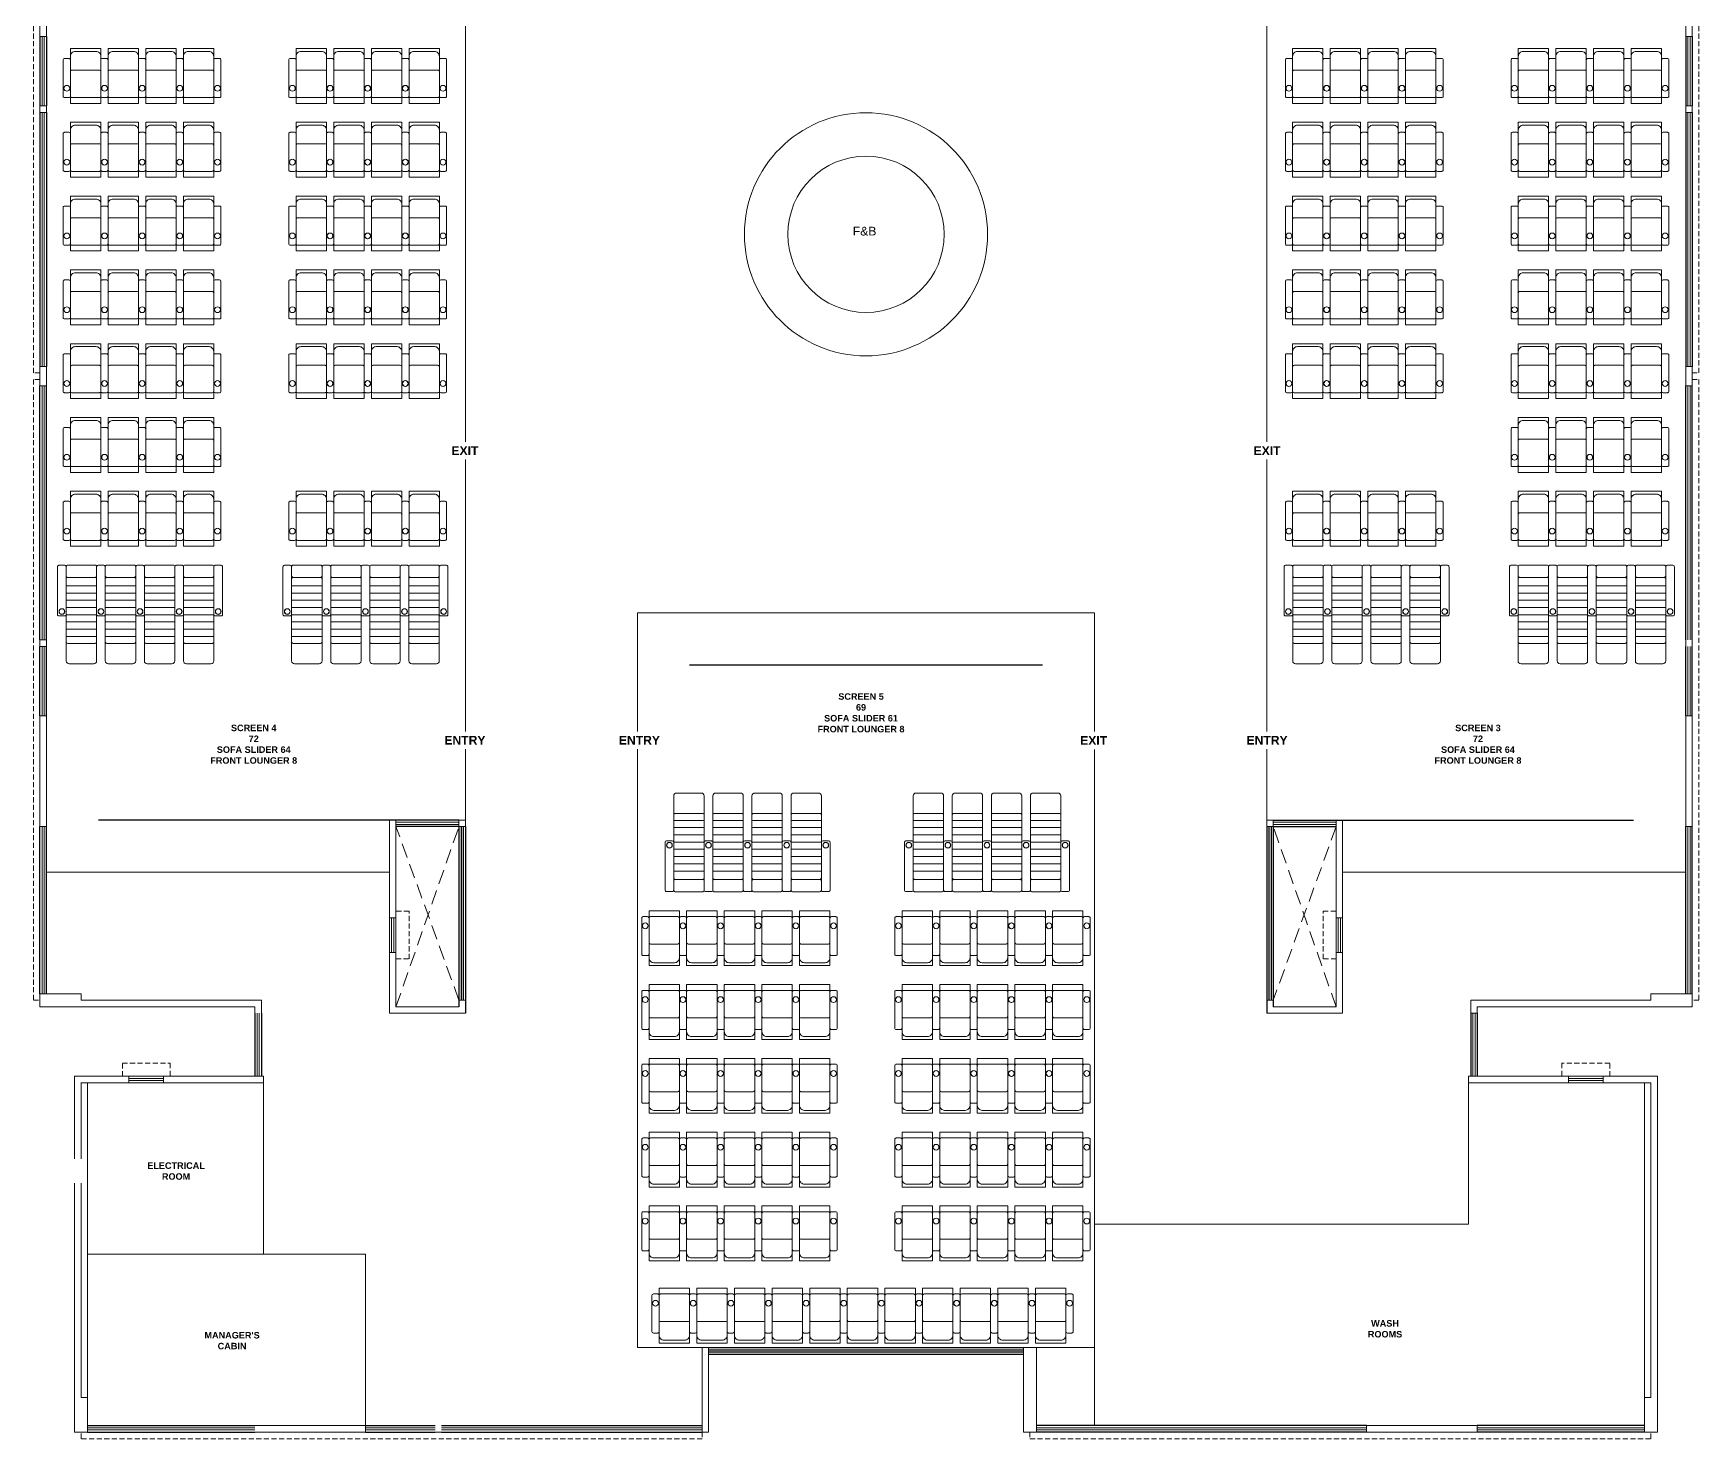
# Model space of a CAD drawing. Header units: inches. Extents: x 1807 to 67852, y 1160 to 20242.
# Drawn here: x 42211 to 43361, y 8234 to 9205 of the extents above; entities that cross this region are included whole.
import ezdxf
from ezdxf.lldxf.tags import DXFTag

# ---------------------------------------------------------------- set-up
doc = ezdxf.new("R2010")
doc.units = ezdxf.units.IN
doc.header["$MEASUREMENT"] = 0
doc.linetypes.add('DASHED', pattern=[0.75, 0.5, -0.25])
for name, color, linetype, lineweight in [('02WINDOW & DOTTED', 8, 'Continuous', 20), ('AP_TEXT', 7, 'Continuous', 13), ('CHAIRS', 34, 'Continuous', 20), ('elev1', 250, 'Continuous', 15), ('PROJ.', 8, 'DASHED', 20), ('RAILING', 8, 'Continuous', 25), ('Railing 01', 8, 'Continuous', 18), ('text', 7, 'Continuous', 15), ('wall', 7, 'Continuous', 20), ('WALLS', 7, 'Continuous', 20), ('WINDOW', 8, 'Continuous', 15)]:
    doc.layers.add(name, color=color, linetype=linetype, lineweight=lineweight)
doc.layers.add('GF', color=36, linetype='Continuous')
doc.styles.add('Krupalu 1', font='arial.ttf')
doc.styles.add('title block', font='')
doc.styles.get('title block').set_extended_font_data('Gulim')
tags = doc.linetypes.add('HIDDEN', pattern=[0.375, 0.25, -0.125]).pattern_tags.tags
tags[6:7] = [DXFTag(74, 4), DXFTag(75, 0), DXFTag(340, '0'), DXFTag(46, 1.0), DXFTag(50, 0.0), DXFTag(44, 0.0), DXFTag(45, 0.0)]
tags[4:5] = [DXFTag(74, 4), DXFTag(75, 0), DXFTag(340, '0'), DXFTag(46, 1.0), DXFTag(50, 0.0), DXFTag(44, 0.0), DXFTag(45, 0.0)]

# ---------------------------------------------------------------- blocks, each defined once
blk = doc.blocks.new('Recliner chair-01')
at = {"layer": 'CHAIRS', "lineweight": -2}
for points in [[(-10.5, 1), (-10.5, 26, 0.414214), (-11.5, 27), (-14.5, 27, 0.414214), (-15.5, 26), (-15.5, 1, 0.414214), (-14.5, 0), (-11.5, 0, 0.414214)], [(-7.1, 31.9), (7.1, 31.9, -0.414214), (10.5, 28.5), (10.5, 1, -0.414214), (9.5, 0), (-9.5, 0, -0.414214), (-10.5, 1), (-10.5, 28.5, -0.414214)], [(10.5, 1), (10.5, 26, -0.414214), (11.5, 27), (14.5, 27, -0.414214), (15.5, 26), (15.5, 1, -0.414214), (14.5, 0), (11.5, 0, -0.414214)], [(10.5, 1), (10.5, 18, 0.414214), (9.5, 19), (-9.5, 19, 0.414214), (-10.5, 18), (-10.5, 1, 0.414214), (-9.5, 0), (9.5, 0, 0.414214)]]:
    blk.add_lwpolyline(points, format="xyb", close=True, dxfattribs=at)
at = {"layer": 'CHAIRS', "linetype": 'HIDDEN', "lineweight": -2}
blk.add_lwpolyline([(-10.5, 33.9), (10.5, 33.9), (10.5, -4), (-10.5, -4)], close=True, dxfattribs=at)
at = {"layer": 'CHAIRS', "lineweight": -2}
for centre in [(-13, 6.4), (13.1, 6.4)]:
    blk.add_circle(centre, 2, dxfattribs=at)
blk = doc.blocks.new('*U363')
at = {"layer": 'CHAIRS'}
blk.add_blockref('Recliner chair-01', (0, -14.9), dxfattribs=at)
blk = doc.blocks.new('*U362')
at = {"layer": 'GF', "color": 0, "linetype": 'ByBlock', "lineweight": -2}
for p in [(0, 0), (26, 0), (52, 0), (78, 0)]:
    blk.add_blockref('*U363', p, dxfattribs=at)
at = {"layer": 'GF', "color": 0, "linetype": 'ByBlock', "lineweight": -2, "transparency": 16777216}
for p in [(0, -51), (26, -51), (52, -51), (78, -51), (0, -102), (26, -102), (52, -102), (78, -102), (0, -153), (26, -153), (52, -153), (78, -153), (0, -204), (26, -204), (52, -204), (78, -204), (0, -255), (26, -255), (52, -255), (78, -255), (0, -306), (26, -306), (52, -306), (78, -306)]:
    blk.add_blockref('*U363', p, dxfattribs=at)
blk = doc.blocks.new("Lounger - 21''")
at = {"layer": 'CHAIRS', "color": 250}
for p, q in [((-10.5, -14.3), (10.5, -14.3)), ((-10.5, -19.3), (10.5, -19.3)), ((-10.5, -24.3), (10.5, -24.3)), ((-10.5, -29.3), (10.5, -29.3)), ((-10.5, -34.3), (10.5, -34.3)), ((-10.5, -39.3), (10.5, -39.3)), ((-10.5, -44.3), (10.5, -44.3)), ((-10.5, -49.3), (10.5, -49.3))]:
    blk.add_line(p, q, dxfattribs=at)
at = {"layer": 'CHAIRS'}
for points in [[(-9.5, -8.5), (9.5, -8.5, 0.414214), (10.5, -7.5), (10.5, -1, 0.414214), (9.5, 0), (-9.5, 0, 0.414214), (-10.5, -1), (-10.5, -7.5, 0.414214)], [(-16.5, -1.1), (-16.5, -34.1, 0.414214), (-15.5, -35.1), (-11.5, -35.1, 0.414214), (-10.5, -34.1), (-10.5, -1.1, 0.414214), (-11.5, -0.1), (-15.5, -0.1, 0.414214)], [(-9.5, -8.5), (9.5, -8.5, -0.414214), (10.5, -9.5), (10.5, -66.2, -0.414214), (8.5, -68.2), (-8.5, -68.2, -0.414214), (-10.5, -66.2), (-10.5, -9.5, -0.414214)], [(16.5, -1.1), (16.5, -34.1, -0.414214), (15.5, -35.1), (11.5, -35.1, -0.414214), (10.5, -34.1), (10.5, -1.1, -0.414214), (11.5, -0.1), (15.5, -0.1, -0.414214)]]:
    blk.add_lwpolyline(points, format="xyb", close=True, dxfattribs=at)
blk.add_lwpolyline([(-10.5, -43.7), (-10.5, -53.1, 0.414214), (-9.5, -54.1), (9.5, -54.1, 0.414214), (10.5, -53.1), (10.5, -43.7)], format="xyb", dxfattribs=at)
for centre, radius in [((-13.5, -32.1), 1.99), ((-13.5, -32.1), 1.89), ((13.5, -32.1), 1.99), ((13.5, -32.1), 1.89)]:
    blk.add_circle(centre, radius, dxfattribs=at)
blk = doc.blocks.new('*U365')
at = {"layer": 'CHAIRS'}
blk.add_blockref("Lounger - 21''", (0, 34.1, -172020), dxfattribs=at)
blk = doc.blocks.new('*U364')
at = {"layer": 'elev1', "color": 0, "linetype": 'ByBlock', "lineweight": -2}
for p in [(0, 0), (27, 0), (54, 0), (81, 0)]:
    blk.add_blockref('*U365', p, dxfattribs=at)
blk = doc.blocks.new('*U367')
at = {"layer": 'CHAIRS'}
blk.add_blockref("Lounger - 21''", (0, 34.1, -172020), dxfattribs=at)
blk = doc.blocks.new('*U366')
at = {"layer": 'elev1', "color": 0, "linetype": 'ByBlock', "lineweight": -2}
for p in [(0, 0), (27, 0), (54, 0), (81, 0)]:
    blk.add_blockref('*U367', p, dxfattribs=at)
blk = doc.blocks.new('*U374')
at = {"layer": 'CHAIRS'}
blk.add_blockref('Recliner chair-01', (0, -14.9), dxfattribs=at)
blk = doc.blocks.new('*U373')
at = {"layer": 'GF', "color": 0, "linetype": 'ByBlock', "lineweight": -2}
for p in [(0, 0), (26, 0), (52, 0), (78, 0)]:
    blk.add_blockref('*U374', p, dxfattribs=at)
at = {"layer": 'GF', "color": 0, "linetype": 'ByBlock', "lineweight": -2, "transparency": 16777216}
for p in [(0, -51), (26, -51), (52, -51), (78, -51), (0, -102), (26, -102), (52, -102), (78, -102), (0, -153), (26, -153), (52, -153), (78, -153), (0, -204), (26, -204), (52, -204), (78, -204), (0, -255), (26, -255), (52, -255), (78, -255), (0, -306), (26, -306), (52, -306), (78, -306)]:
    blk.add_blockref('*U374', p, dxfattribs=at)
blk = doc.blocks.new('*U378')
at = {"layer": 'CHAIRS'}
blk.add_blockref("Lounger - 21''", (0, 34.1, -172020), dxfattribs=at)
blk = doc.blocks.new('*U377')
at = {"layer": 'elev1', "color": 0, "linetype": 'ByBlock', "lineweight": -2}
for p in [(0, 0), (27, 0), (54, 0), (81, 0)]:
    blk.add_blockref('*U378', p, dxfattribs=at)
blk = doc.blocks.new('*U376')
at = {"layer": 'CHAIRS'}
blk.add_blockref('Recliner chair-01', (0, -14.9), dxfattribs=at)
blk = doc.blocks.new('*U375')
at = {"layer": 'GF', "color": 0, "linetype": 'ByBlock', "lineweight": -2}
for p in [(0, 0), (26, 0), (52, 0), (78, 0)]:
    blk.add_blockref('*U376', p, dxfattribs=at)
at = {"layer": 'GF', "color": 0, "linetype": 'ByBlock', "lineweight": -2, "transparency": 16777216}
for p in [(0, -51), (26, -51), (52, -51), (78, -51), (0, -102), (26, -102), (52, -102), (78, -102), (0, -153), (26, -153), (52, -153), (78, -153), (0, -204), (26, -204), (52, -204), (78, -204)]:
    blk.add_blockref('*U376', p, dxfattribs=at)
blk = doc.blocks.new('*U370')
at = {"layer": 'CHAIRS'}
blk.add_blockref("Lounger - 21''", (0, 34.1, -172020), dxfattribs=at)
blk = doc.blocks.new('*U369')
at = {"layer": 'elev1', "color": 0, "linetype": 'ByBlock', "lineweight": -2}
for p in [(0, 0), (27, 0), (54, 0), (81, 0)]:
    blk.add_blockref('*U370', p, dxfattribs=at)
blk = doc.blocks.new('*U402')
at = {"layer": 'CHAIRS'}
blk.add_blockref('Recliner chair-01', (0, -14.9), dxfattribs=at)
blk = doc.blocks.new('*U401')
at = {"layer": 'GF', "color": 0, "linetype": 'ByBlock', "lineweight": -2}
for p in [(0, 0), (26, 0), (52, 0), (78, 0)]:
    blk.add_blockref('*U402', p, dxfattribs=at)
at = {"layer": 'GF', "color": 0, "linetype": 'ByBlock', "lineweight": -2, "transparency": 16777216}
for p in [(104, 0), (130, 0), (156, 0), (182, 0), (208, 0), (234, 0), (260, 0)]:
    blk.add_blockref('*U402', p, dxfattribs=at)
blk = doc.blocks.new('*U404')
at = {"layer": 'CHAIRS'}
blk.add_blockref('Recliner chair-01', (0, -14.9), dxfattribs=at)
blk = doc.blocks.new('*U403')
at = {"layer": 'GF', "color": 0, "linetype": 'ByBlock', "lineweight": -2}
for p in [(0, 0), (26, 0), (52, 0), (78, 0)]:
    blk.add_blockref('*U404', p, dxfattribs=at)
at = {"layer": 'GF', "color": 0, "linetype": 'ByBlock', "lineweight": -2, "transparency": 16777216}
for p in [(104, 0), (0, -51), (26, -51), (52, -51), (78, -51), (104, -51), (0, -102), (26, -102), (52, -102), (78, -102), (104, -102), (0, -153), (26, -153), (52, -153), (78, -153), (104, -153), (0, -204), (26, -204), (52, -204), (78, -204), (104, -204)]:
    blk.add_blockref('*U404', p, dxfattribs=at)
blk = doc.blocks.new('*U400')
at = {"layer": 'CHAIRS'}
blk.add_blockref('Recliner chair-01', (0, -14.9), dxfattribs=at)
blk = doc.blocks.new('*U399')
at = {"layer": 'GF', "color": 0, "linetype": 'ByBlock', "lineweight": -2}
for p in [(0, 0), (26, 0), (52, 0), (78, 0)]:
    blk.add_blockref('*U400', p, dxfattribs=at)
at = {"layer": 'GF', "color": 0, "linetype": 'ByBlock', "lineweight": -2, "transparency": 16777216}
for p in [(104, 0), (0, -51), (26, -51), (52, -51), (78, -51), (104, -51), (0, -102), (26, -102), (52, -102), (78, -102), (104, -102), (0, -153), (26, -153), (52, -153), (78, -153), (104, -153), (0, -204), (26, -204), (52, -204), (78, -204), (104, -204)]:
    blk.add_blockref('*U400', p, dxfattribs=at)
blk = doc.blocks.new('*U406')
at = {"layer": 'CHAIRS'}
blk.add_blockref("Lounger - 21''", (0, 34.1, -172020), dxfattribs=at)
blk = doc.blocks.new('*U405')
at = {"layer": 'elev1', "color": 0, "linetype": 'ByBlock', "lineweight": -2}
for p in [(0, 0), (27, 0), (54, 0), (81, 0)]:
    blk.add_blockref('*U406', p, dxfattribs=at)
blk = doc.blocks.new('*U408')
at = {"layer": 'CHAIRS'}
blk.add_blockref("Lounger - 21''", (0, 34.1, -172020), dxfattribs=at)
blk = doc.blocks.new('*U407')
at = {"layer": 'elev1', "color": 0, "linetype": 'ByBlock', "lineweight": -2}
for p in [(0, 0), (27, 0), (54, 0), (81, 0)]:
    blk.add_blockref('*U408', p, dxfattribs=at)
blk = doc.blocks.new('*U410')
at = {"layer": 'CHAIRS'}
blk.add_blockref('Recliner chair-01', (0, -14.9), dxfattribs=at)
blk = doc.blocks.new('*U409')
at = {"layer": 'GF', "color": 0, "linetype": 'ByBlock', "lineweight": -2}
for p in [(0, 0), (26, 0), (52, 0), (78, 0)]:
    blk.add_blockref('*U410', p, dxfattribs=at)
blk = doc.blocks.new('*U412')
at = {"layer": 'CHAIRS'}
blk.add_blockref('Recliner chair-01', (0, -14.9), dxfattribs=at)
blk = doc.blocks.new('*U411')
at = {"layer": 'GF', "color": 0, "linetype": 'ByBlock', "lineweight": -2}
for p in [(0, 0), (26, 0), (52, 0), (78, 0)]:
    blk.add_blockref('*U412', p, dxfattribs=at)
at = {"layer": 'GF', "color": 0, "linetype": 'ByBlock', "lineweight": -2, "transparency": 16777216}
for p in [(0, -51), (26, -51), (52, -51), (78, -51), (0, -102), (26, -102), (52, -102), (78, -102), (0, -153), (26, -153), (52, -153), (78, -153), (0, -204), (26, -204), (52, -204), (78, -204)]:
    blk.add_blockref('*U412', p, dxfattribs=at)
blk = doc.blocks.new('*U414')
at = {"layer": 'CHAIRS'}
blk.add_blockref('Recliner chair-01', (0, -14.9), dxfattribs=at)
blk = doc.blocks.new('*U413')
at = {"layer": 'GF', "color": 0, "linetype": 'ByBlock', "lineweight": -2}
for p in [(0, 0), (26, 0), (52, 0), (78, 0)]:
    blk.add_blockref('*U414', p, dxfattribs=at)

msp = doc.modelspace()

# ---------------------------------------------------------------- linework, layer by layer
at = {"layer": '02WINDOW & DOTTED', "linetype": 'DASHED', "ltscale": 20}
for p, q in [((42504.6, 8537.2), (42461.1, 8657.2)), ((42461.1, 8532.7), (42504.6, 8657.2)), ((43110.6, 8532.7), (43067.1, 8657.2)), ((43110.6, 8657.2), (43067.1, 8537.2))]:
    msp.add_line(p, q, dxfattribs=at)
at = {"layer": 'PROJ.', "ltscale": 7}
for points in [[(42215.1, 8970.7), (42210.6, 8970.7), (42210.6, 9399.7), (42215.1, 9399.7)], [(43356.6, 8970.7), (43361.1, 8970.7), (43361.1, 9399.7), (43356.6, 9399.7)], [(42215.1, 8966.2), (42210.6, 8966.2), (42210.6, 8537.2), (42215.1, 8537.2)], [(43356.6, 8966.2), (43361.1, 8966.2), (43361.1, 8537.2), (43356.6, 8537.2)], [(42461.1, 8565.7), (42470.1, 8565.7), (42470.1, 8598.7), (42461.1, 8598.7)], [(43110.6, 8565.7), (43101.6, 8565.7), (43101.6, 8598.7), (43110.6, 8598.7)], [(42272.1, 8484.7), (42272.1, 8493.7), (42305.1, 8493.7), (42305.1, 8484.7)], [(43299.6, 8484.7), (43299.6, 8493.7), (43266.6, 8493.7), (43266.6, 8484.7)], [(42672.6, 8238.7), (42672.6, 8234.2), (42243.6, 8234.2), (42243.6, 8238.7)], [(42899.1, 8238.7), (42899.1, 8234.2), (43328.1, 8234.2), (43328.1, 8238.7)]]:
    msp.add_lwpolyline(points, dxfattribs=at)
at = {"layer": 'RAILING'}
for p, q in [((42215.1, 9203.2), (42215.1, 9155.2)), ((42219.6, 9203.2), (42219.6, 9155.2)), ((43352.1, 9203.2), (43352.1, 9155.2)), ((43356.6, 9203.2), (43356.6, 9155.2)), ((42215.1, 9150.7), (42215.1, 8975.2)), ((42219.6, 9150.7), (42219.6, 8975.2)), ((43352.1, 9150.7), (43352.1, 8975.2)), ((43356.6, 9150.7), (43356.6, 8975.2)), ((42215.1, 8786.2), (42215.1, 8961.7)), ((42219.6, 8786.2), (42219.6, 8961.7)), ((43352.1, 8786.2), (43352.1, 8961.7)), ((43356.6, 8786.2), (43356.6, 8961.7)), ((42215.1, 8733.7), (42215.1, 8781.7)), ((42219.6, 8733.7), (42219.6, 8781.7)), ((43352.1, 8733.7), (43352.1, 8781.7)), ((43356.6, 8733.7), (43356.6, 8781.7)), ((42215.1, 8541.7), (42215.1, 8657.2)), ((42219.6, 8541.7), (42219.6, 8657.2)), ((42504.6, 8661.7), (42461.1, 8661.7)), ((42504.6, 8657.2), (42461.1, 8657.2)), ((42504.6, 8657.2), (42504.6, 8532.7)), ((42506.1, 8657.2), (42506.1, 8537.2)), ((42507.6, 8657.2), (42507.6, 8537.2)), ((42509.1, 8657.2), (42509.1, 8528.2)), ((43062.6, 8657.2), (43062.6, 8528.2)), ((43064.1, 8657.2), (43064.1, 8537.2)), ((43065.6, 8657.2), (43065.6, 8537.2)), ((43067.1, 8661.7), (43110.6, 8661.7)), ((43067.1, 8657.2), (43110.6, 8657.2)), ((43067.1, 8657.2), (43067.1, 8532.7)), ((43352.1, 8541.7), (43352.1, 8657.2)), ((43356.6, 8541.7), (43356.6, 8657.2)), ((42363.6, 8528.2), (42363.6, 8484.7)), ((42368.1, 8528.2), (42368.1, 8484.7)), ((43203.6, 8528.2), (43203.6, 8484.7)), ((43208.1, 8528.2), (43208.1, 8484.7)), ((42677.1, 8297.2), (42894.6, 8297.2)), ((42677.1, 8295.7), (42894.6, 8295.7)), ((42677.1, 8294.2), (42894.6, 8294.2)), ((42677.1, 8292.7), (42894.6, 8292.7)), ((42677.1, 8292.7), (42894.6, 8292.7)), ((42248.1, 8243.2), (42363.6, 8243.2)), ((42248.1, 8238.7), (42363.6, 8238.7)), ((42440.1, 8243.2), (42488.1, 8243.2)), ((42440.1, 8238.7), (42488.1, 8238.7)), ((42492.6, 8243.2), (42672.6, 8243.2)), ((42492.6, 8238.7), (42672.6, 8238.7)), ((43074.6, 8243.2), (42903.6, 8243.2)), ((43074.6, 8238.7), (42903.6, 8238.7)), ((43131.6, 8243.2), (43074.6, 8243.2)), ((43131.6, 8238.7), (43074.6, 8238.7)), ((43323.6, 8243.2), (43208.1, 8243.2)), ((43323.6, 8238.7), (43208.1, 8238.7))]:
    msp.add_line(p, q, dxfattribs=at)
at = {"layer": 'Railing 01'}
for p, q in [((42216.6, 9203.2), (42216.6, 9155.2)), ((42218.1, 9203.2), (42218.1, 9155.2)), ((43353.6, 9203.2), (43353.6, 9155.2)), ((43355.1, 9203.2), (43355.1, 9155.2)), ((42216.6, 9150.7), (42216.6, 8975.2)), ((42218.1, 9150.7), (42218.1, 8975.2)), ((43353.6, 9150.7), (43353.6, 8975.2)), ((43355.1, 9150.7), (43355.1, 8975.2)), ((42216.6, 8786.2), (42216.6, 8961.7)), ((42218.1, 8786.2), (42218.1, 8961.7)), ((43353.6, 8786.2), (43353.6, 8961.7)), ((43355.1, 8786.2), (43355.1, 8961.7)), ((42216.6, 8733.7), (42216.6, 8781.7)), ((42218.1, 8733.7), (42218.1, 8781.7)), ((43353.6, 8733.7), (43353.6, 8781.7)), ((43355.1, 8733.7), (43355.1, 8781.7)), ((42216.6, 8541.7), (42216.6, 8657.2)), ((42218.1, 8541.7), (42218.1, 8657.2)), ((42504.6, 8660.2), (42461.1, 8660.2)), ((42504.6, 8658.7), (42461.1, 8658.7)), ((43067.1, 8660.2), (43110.6, 8660.2)), ((43067.1, 8658.7), (43110.6, 8658.7)), ((43353.6, 8541.7), (43353.6, 8657.2)), ((43355.1, 8541.7), (43355.1, 8657.2)), ((42365.1, 8528.2), (42365.1, 8484.7)), ((42366.6, 8528.2), (42366.6, 8484.7)), ((43205.1, 8528.2), (43205.1, 8484.7)), ((43206.6, 8528.2), (43206.6, 8484.7)), ((42248.1, 8241.7), (42363.6, 8241.7)), ((42248.1, 8240.2), (42363.6, 8240.2)), ((42440.1, 8241.7), (42488.1, 8241.7)), ((42440.1, 8240.2), (42488.1, 8240.2)), ((42492.6, 8241.7), (42672.6, 8241.7)), ((42492.6, 8240.2), (42672.6, 8240.2)), ((43074.6, 8241.7), (42903.6, 8241.7)), ((43074.6, 8240.2), (42903.6, 8240.2)), ((43131.6, 8241.7), (43074.6, 8241.7)), ((43131.6, 8240.2), (43074.6, 8240.2)), ((43323.6, 8241.7), (43208.1, 8241.7)), ((43323.6, 8240.2), (43208.1, 8240.2))]:
    msp.add_line(p, q, dxfattribs=at)
at = {"layer": 'wall'}
for p, q in [((42215.1, 9279.7), (42215.1, 9203.2)), ((43356.6, 9279.7), (43356.6, 9203.2)), ((42219.6, 9207.7), (42219.6, 9203.2)), ((43352.1, 9207.7), (43352.1, 9203.2)), ((42219.6, 9203.2), (42215.1, 9203.2)), ((43352.1, 9203.2), (43356.6, 9203.2)), ((42215.1, 9150.7), (42215.1, 9155.2)), ((43356.6, 9150.7), (43356.6, 9155.2)), ((42215.1, 8975.2), (42215.1, 8966.2)), ((43356.6, 8975.2), (43356.6, 8966.2)), ((42215.1, 8961.7), (42215.1, 8970.7)), ((43356.6, 8961.7), (43356.6, 8970.7)), ((42215.1, 8786.2), (42215.1, 8781.7)), ((43356.6, 8786.2), (43356.6, 8781.7)), ((42215.1, 8657.2), (42215.1, 8733.7)), ((43352.1, 8733.7), (43356.6, 8733.7)), ((43352.1, 8729.2), (43352.1, 8733.7)), ((43356.6, 8657.2), (43356.6, 8733.7)), ((42219.6, 8657.2), (42219.6, 8729.2)), ((43352.1, 8657.2), (43352.1, 8729.2)), ((42461.1, 8661.7), (42456.6, 8661.7)), ((42456.6, 8661.7), (42456.6, 8594.2)), ((42461.1, 8661.7), (42461.1, 8594.2)), ((42504.6, 8657.2), (42509.1, 8657.2)), ((43067.1, 8657.2), (43062.6, 8657.2)), ((43110.6, 8661.7), (43115.1, 8661.7)), ((43110.6, 8661.7), (43110.6, 8594.2)), ((43115.1, 8661.7), (43115.1, 8594.2)), ((43352.1, 8661.7), (43352.1, 8661.7)), ((43352.1, 8657.2), (43356.6, 8657.2)), ((42461.1, 8594.2), (42456.6, 8594.2)), ((43110.6, 8594.2), (43115.1, 8594.2)), ((42461.1, 8570.2), (42456.6, 8570.2)), ((42456.6, 8570.2), (42456.6, 8528.2)), ((42461.1, 8570.2), (42461.1, 8532.7)), ((43110.6, 8570.2), (43115.1, 8570.2)), ((43110.6, 8570.2), (43110.6, 8532.7)), ((43115.1, 8570.2), (43115.1, 8528.2)), ((42239.1, 8541.7), (42215.1, 8541.7)), ((42215.1, 8541.7), (42215.1, 8532.7)), ((42239.1, 8541.7), (42239.1, 8541.7)), ((42239.1, 8541.7), (42243.6, 8541.7)), ((42243.6, 8537.2), (42243.6, 8541.7)), ((42368.1, 8537.2), (42243.6, 8537.2)), ((42368.1, 8528.2), (42368.1, 8537.2)), ((43203.6, 8537.2), (43328.1, 8537.2)), ((43203.6, 8528.2), (43203.6, 8537.2)), ((43328.1, 8537.2), (43328.1, 8541.7)), ((43332.6, 8541.7), (43328.1, 8541.7)), ((43332.6, 8541.7), (43356.6, 8541.7)), ((43332.6, 8541.7), (43332.6, 8541.7)), ((43356.6, 8541.7), (43356.6, 8532.7)), ((42363.6, 8532.7), (42215.1, 8532.7)), ((42363.6, 8528.2), (42363.6, 8532.7)), ((42363.6, 8528.2), (42363.6, 8532.7)), ((42456.6, 8528.2), (42509.1, 8528.2)), ((42461.1, 8532.7), (42504.6, 8532.7)), ((43115.1, 8528.2), (43062.6, 8528.2)), ((43110.6, 8532.7), (43067.1, 8532.7)), ((43208.1, 8528.2), (43203.6, 8528.2)), ((43208.1, 8528.2), (43208.1, 8532.7)), ((43208.1, 8532.7), (43356.6, 8532.7)), ((42239.1, 8484.7), (42239.1, 8238.7)), ((42276.6, 8484.7), (42239.1, 8484.7)), ((42243.6, 8480.2), (42243.6, 8262.7)), ((42276.6, 8480.2), (42243.6, 8480.2)), ((42276.6, 8484.7), (42276.6, 8480.2)), ((42369.6, 8484.7), (42300.6, 8484.7)), ((42300.6, 8484.7), (42300.6, 8480.2)), ((42369.6, 8480.2), (42300.6, 8480.2)), ((42369.6, 8484.7), (42369.6, 8480.2)), ((43202.1, 8484.7), (43202.1, 8480.2)), ((43202.1, 8484.7), (43271.1, 8484.7)), ((43202.1, 8480.2), (43271.1, 8480.2)), ((43271.1, 8484.7), (43271.1, 8480.2)), ((43295.1, 8484.7), (43295.1, 8480.2)), ((43295.1, 8484.7), (43332.6, 8484.7)), ((43295.1, 8480.2), (43328.1, 8480.2)), ((43328.1, 8480.2), (43328.1, 8262.7)), ((43332.6, 8484.7), (43332.6, 8238.7)), ((42672.6, 8297.2), (42677.1, 8297.2)), ((42672.6, 8238.7), (42672.6, 8297.2)), ((42677.1, 8238.7), (42677.1, 8297.2)), ((42894.6, 8238.7), (42894.6, 8297.2)), ((42899.1, 8297.2), (42894.6, 8297.2)), ((42899.1, 8297.2), (42899.1, 8297.2)), ((42903.6, 8297.2), (42899.1, 8297.2)), ((42903.6, 8297.2), (42903.6, 8292.7)), ((42903.6, 8238.7), (42903.6, 8292.7)), ((42903.6, 8292.7), (42903.6, 8292.7)), ((42248.1, 8262.7), (42248.1, 8238.7)), ((43323.6, 8262.7), (43323.6, 8238.7)), ((42248.1, 8238.7), (42239.1, 8238.7)), ((42363.6, 8243.2), (42435.6, 8243.2)), ((42363.6, 8238.7), (42440.1, 8238.7)), ((42435.6, 8243.2), (42435.6, 8243.2)), ((42435.6, 8243.2), (42440.1, 8243.2)), ((42440.1, 8243.2), (42440.1, 8238.7)), ((42492.6, 8238.7), (42488.1, 8238.7)), ((42672.6, 8238.7), (42677.1, 8238.7)), ((42903.6, 8238.7), (42894.6, 8238.7)), ((43131.6, 8243.2), (43131.6, 8238.7)), ((43136.1, 8243.2), (43131.6, 8243.2)), ((43208.1, 8238.7), (43131.6, 8238.7)), ((43136.1, 8243.2), (43136.1, 8243.2)), ((43208.1, 8243.2), (43136.1, 8243.2)), ((43323.6, 8238.7), (43332.6, 8238.7))]:
    msp.add_line(p, q, dxfattribs=at)
at = {"layer": 'WALLS', "lineweight": 30}
for p, q in [((42663.9, 8769), (42907.7, 8769)), ((42473.1, 8661.7), (42255.6, 8661.7)), ((43098.6, 8661.7), (43316.1, 8661.7))]:
    msp.add_line(p, q, dxfattribs=at)
at = {"layer": 'WALLS'}
for p, q in [((42243.5, 8480.2), (42369.6, 8480.2)), ((42248.1, 8480.2), (42369.6, 8480.2)), ((42369.6, 8243.2), (42248.1, 8243.2))]:
    msp.add_line(p, q, dxfattribs=at)
for points in [[(42509.1, 8661.7), (42456.6, 8661.7), (42456.6, 8625.7), (42219.6, 8625.7), (42219.6, 9275.2), (42509.1, 9275.2)], [(42219.6, 9150.7), (42215.1, 9150.7), (42215.1, 9155.2), (42219.6, 9155.2)], [(43352.1, 9155.2), (43356.6, 9155.2), (43356.6, 9150.7), (43352.1, 9150.7)], [(42219.6, 8961.7), (42215.1, 8961.7), (42215.1, 8975.2), (42219.6, 8975.2)], [(43352.1, 8975.2), (43356.6, 8975.2), (43356.6, 8961.7), (43352.1, 8961.7)], [(42943.7, 8297.2), (42627.9, 8297.2), (42627.9, 8805), (42943.7, 8805)], [(42219.6, 8781.7), (42215.1, 8781.7), (42215.1, 8786.2), (42219.6, 8786.2)], [(42215.1, 8733.7), (42219.6, 8733.7), (42219.6, 8657.2), (42215.1, 8657.2)], [(42504.6, 8661.7), (42509.1, 8661.7), (42509.1, 8657.2), (42504.6, 8657.2)], [(43067.1, 8661.7), (43062.6, 8661.7), (43062.6, 8657.2), (43067.1, 8657.2)]]:
    msp.add_lwpolyline(points, close=True, dxfattribs=at)
for points in [[(42504.6, 8537.2), (42509.1, 8537.2)], [(43067.1, 8537.2), (43062.6, 8537.2)], [(43328.1, 8480.2), (43202.1, 8480.2), (43202.1, 8382.4), (42943.7, 8382.4), (42943.7, 8243.2), (43323.6, 8243.2), (43323.6, 8480.2), (43202.1, 8480.2)], [(42248.1, 8262.7), (42243.6, 8262.7)], [(43323.6, 8262.7), (43328.1, 8262.7)], [(43208.1, 8243.2), (43208.1, 8238.7)]]:
    msp.add_lwpolyline(points, dxfattribs=at)
for radius in [84, 54]:
    msp.add_circle((42785.8, 9066.5), radius, dxfattribs=at)
at = {"layer": 'WINDOW'}
for p, q in [((42456.6, 8594.2), (42456.6, 8570.2)), ((42458.1, 8594.2), (42458.1, 8570.2)), ((42459.6, 8594.2), (42459.6, 8570.2)), ((42461.1, 8594.2), (42461.1, 8570.2)), ((43110.6, 8594.2), (43110.6, 8570.2)), ((43112.1, 8594.2), (43112.1, 8570.2)), ((43113.6, 8594.2), (43113.6, 8570.2)), ((43115.1, 8594.2), (43115.1, 8570.2)), ((42300.6, 8484.7), (42276.6, 8484.7)), ((42300.6, 8483.2), (42276.6, 8483.2)), ((42300.6, 8481.7), (42276.6, 8481.7)), ((42300.6, 8480.2), (42276.6, 8480.2)), ((43271.1, 8484.7), (43295.1, 8484.7)), ((43271.1, 8483.2), (43295.1, 8483.2)), ((43271.1, 8481.7), (43295.1, 8481.7)), ((43271.1, 8480.2), (43295.1, 8480.2))]:
    msp.add_line(p, q, dxfattribs=at)

# ---------------------------------------------------------------- block references
at = {"layer": 'elev1'}
for name, p, rotation in [('*U369', (42243.8, 8803.8, 172020), 359.9999999999952), ('*U405', (42909.9, 8646.3, 172020), 179.9999999998028)]:
    msp.add_blockref(name, p, dxfattribs=dict(at, rotation=rotation))
at = {"layer": 'elev1', "xscale": -1}
for name, p, rotation in [('*U377', (42480.5, 8803.8, 172020), 359.9999999999952), ('*U407', (42663.5, 8646.3, 172020), 180.0000000001969)]:
    msp.add_blockref(name, p, dxfattribs=dict(at, rotation=rotation))
at = {"layer": 'elev1'}
msp.add_blockref('*U364', (43091.1, 8803.8, 172020), dxfattribs=at)
at = {"layer": 'elev1', "xscale": -1}
msp.add_blockref('*U366', (43327.8, 8803.8, 172020), dxfattribs=at)
at = {"layer": 'GF'}
for name, p, rotation in [('*U373', (42246.7, 9175.9), 359.9999999999952), ('*U403', (42750.4, 8376.1), 179.9999999998792)]:
    msp.add_blockref(name, p, dxfattribs=dict(at, rotation=rotation))
at = {"layer": 'GF', "xscale": -1}
for name, p, rotation in [('*U375', (42480.6, 9175.9), 359.9999999999952), ('*U409', (42480.6, 8869.9), 359.9999999999952), ('*U399', (42821.2, 8376.1), 180.0000000001335), ('*U401', (42653.4, 8319.3), 180)]:
    msp.add_blockref(name, p, dxfattribs=dict(at, rotation=rotation))
at = {"layer": 'GF'}
for name, p in [('*U411', (43091, 9175.9)), ('*U413', (43091, 8869.9))]:
    msp.add_blockref(name, p, dxfattribs=at)
at = {"layer": 'GF', "xscale": -1}
msp.add_blockref('*U362', (43324.9, 9175.9), dxfattribs=at)

# ---------------------------------------------------------------- texts
at = {"layer": 'AP_TEXT', "style": 'Krupalu 1'}
msp.add_text('F&B', height=6, dxfattribs=at).set_placement((42776.7, 9065.7))
at = {"layer": 'text', "char_height": 4.5, "width": 139.144, "attachment_point": 4, "style": 'title block', "bg_fill": 2}
for s, insert in [('\\pxqc;{\\fArial|b1|i0|c0|p34;SCREEN 3\\P72\\PSOFA SLIDER 64\\PFRONT LOUNGER 8}', (43139, 8714.1)), ("\\pxqc,t17;{\\fArial|b1|i0|c0|p34;MANAGER'S\\PCABIN}", (42278.3, 8301.9))]:
    msp.add_mtext(s, dxfattribs=dict(at, insert=insert))

# ---------------------------------------------------------------- next in the draw order: linework, layer by layer
at = {"layer": 'WALLS'}
for points in [[(43062.6, 8661.7), (43115.1, 8661.7), (43115.1, 8625.7), (43352.1, 8625.7), (43352.1, 9275.2), (43062.6, 9275.2)], [(42440.1, 8361.7), (42248.1, 8361.7), (42248.1, 8243.2), (42440.1, 8243.2)]]:
    msp.add_lwpolyline(points, close=True, dxfattribs=at)

# ---------------------------------------------------------------- next in the draw order: texts
at = {"layer": 'text', "width": 139.144, "style": 'title block', "bg_fill": 2}
for s, insert, char_height, attachment_point in [('\\pxqc;{\\fArial|b1|i0|c0|p34;EXIT}', (42578.3, 8917), 6, 6), ('\\pxqc;{\\fArial|b1|i0|c0|p34;SCREEN 5\\P69\\PSOFA SLIDER 61\\PFRONT LOUNGER 8}', (42712.8, 8735.8), 4.5, 4), ('\\pxqc;{\\fArial|b1|i0|c0|p34;SCREEN 4\\P72\\PSOFA SLIDER 64\\PFRONT LOUNGER 8}', (42432.4, 8714.1), 4.5, 6), ('\\pxqc;{\\fArial|b1|i0|c0|p34;ELECTRICAL\\PROOM}', (42239.6, 8419.1), 4.5, 4), ('\\pxqc;{\\fArial|b1|i0|c0|p34;WASH\\PROOMS}', (43074.8, 8310.1), 4.5, 4)]:
    msp.add_mtext(s, dxfattribs=dict(at, insert=insert, char_height=char_height, attachment_point=attachment_point))

# ---------------------------------------------------------------- next in the draw order: linework, layer by layer
at = {"layer": 'WALLS'}
msp.add_lwpolyline([(42369.6, 8361.7), (42248.1, 8361.7), (42248.1, 8480.2), (42369.6, 8480.2)], close=True, dxfattribs=at)

# ---------------------------------------------------------------- next in the draw order: texts
at = {"layer": 'text', "char_height": 6, "width": 139.144, "style": 'title block', "bg_fill": 2}
for s, insert, attachment_point in [('\\pxqc;{\\fArial|b1|i0|c0|p34;EXIT}', (42993.3, 8917), 4), ('\\pxqc;{\\fArial|b1|i0|c0|p34;ENTRY}', (42578.3, 8716.9), 6), ('\\pxqc;{\\fArial|b1|i0|c0|p34;ENTRY}', (42993.3, 8716.9), 4)]:
    msp.add_mtext(s, dxfattribs=dict(at, insert=insert, attachment_point=attachment_point))

# ---------------------------------------------------------------- next in the draw order: texts
at = {"layer": 'text', "char_height": 6, "width": 139.144, "attachment_point": 4, "style": 'title block', "bg_fill": 2}
for s, insert in [('\\pxqc;{\\fArial|b1|i0|c0|p34;ENTRY}', (42559.7, 8716.9)), ('\\pxqc;{\\fArial|b1|i0|c0|p34;EXIT}', (42873.5, 8716.7))]:
    msp.add_mtext(s, dxfattribs=dict(at, insert=insert))

doc.saveas('drawing.dxf')
